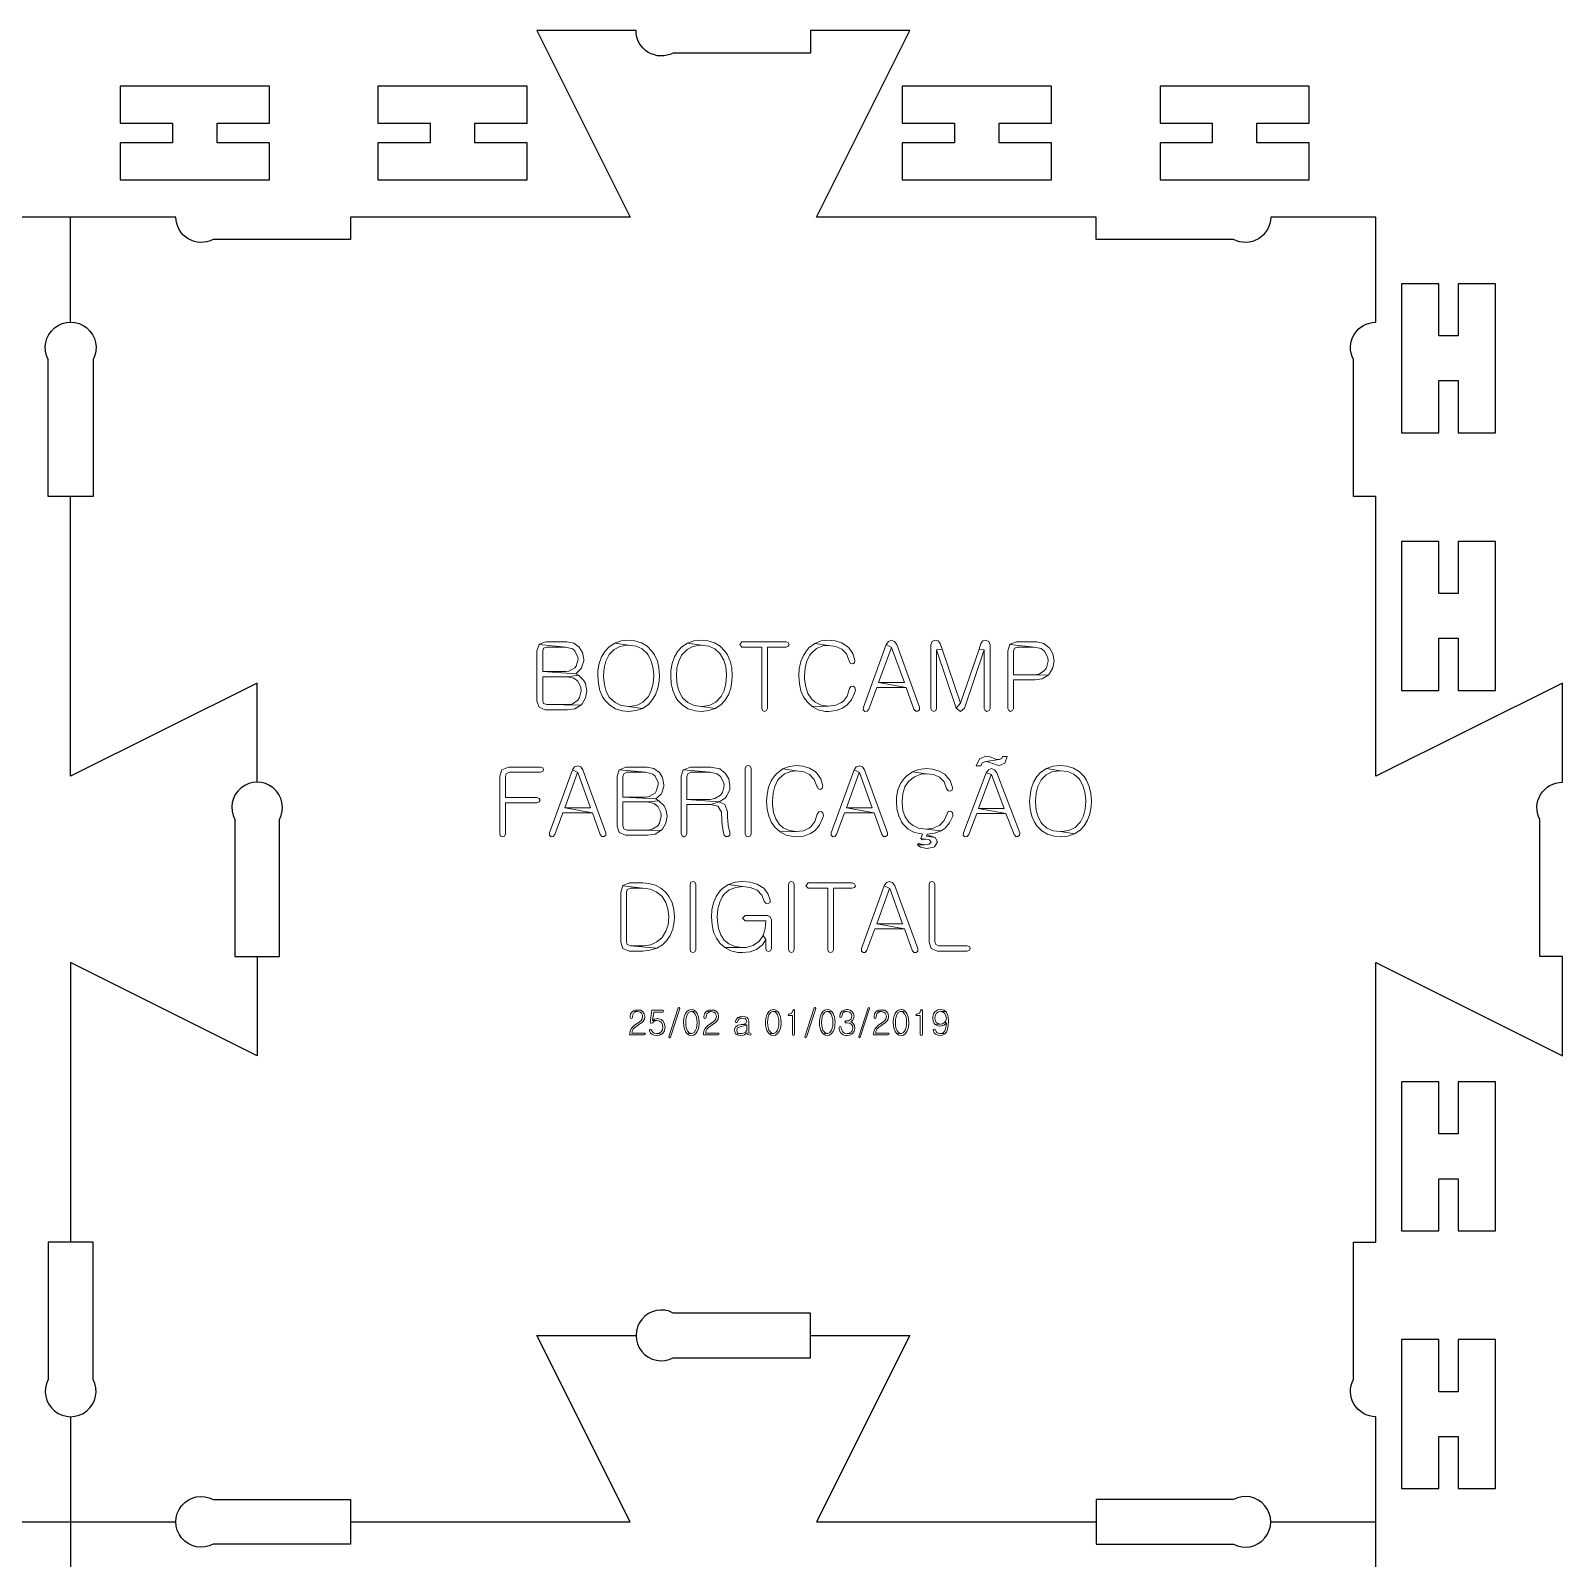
# Model space of a CAD drawing. Header units: inches. Extents: x 1074 to 1471, y 20 to 395.
# Drawn here: x 1265.2 to 1470.6, y 189.7 to 394.6 of the extents above; entities that cross this region are included whole.
import ezdxf

# ---------------------------------------------------------------- set-up
doc = ezdxf.new("R2010")
doc.units = ezdxf.units.IN
doc.header["$MEASUREMENT"] = 0
doc.layers.add('Texto', color=50, linetype='Continuous')

msp = doc.modelspace()

# ---------------------------------------------------------------- linework, layer by layer
msp.add_line((1270.56, 208.66), (1270.56, 180.46))
for points in [[(1445.56, 180.46), (1445.56, 208.66, -0.56619), (1442.56, 213.66), (1442.56, 232.06), (1445.56, 232.06), (1445.56, 269.56), (1470.56, 257.06), (1470.56, 270.36), (1467.56, 270.36), (1467.56, 288.76, -0.56619), (1470.56, 293.76), (1470.56, 307.06), (1445.56, 294.56), (1445.56, 332.06), (1442.56, 332.06), (1442.56, 350.46, -0.56619), (1445.56, 355.46), (1445.56, 369.56), (1431.46, 369.56, -0.56619), (1426.46, 366.56), (1408.06, 366.56), (1408.06, 369.56), (1370.56, 369.56), (1383.06, 394.56), (1369.76, 394.56), (1369.76, 391.56), (1351.36, 391.56, -0.56619), (1346.36, 394.56), (1333.06, 394.56), (1345.56, 369.56), (1308.06, 369.56), (1308.06, 366.56), (1289.66, 366.56, -0.56619), (1284.66, 369.56), (1256.46, 369.56, -0.56619)], [(1267.56, 350.46, -1.666666), (1273.56, 350.46), (1273.56, 332.06), (1267.56, 332.06), (1267.56, 350.46)], [(1292.56, 288.76), (1292.56, 270.36), (1298.56, 270.36), (1298.56, 288.76, 1.666666), (1292.56, 288.76)], [(1273.56, 213.66), (1273.56, 232.06), (1267.56, 232.06), (1267.56, 213.66, 1.666667), (1273.56, 213.66)], [(1351.36, 216.56), (1369.76, 216.56), (1369.76, 222.56), (1351.36, 222.56, 1.666666), (1351.36, 216.56)], [(1426.46, 197.56), (1408.06, 197.56), (1408.06, 191.56), (1426.46, 191.56, 1.666667), (1426.46, 197.56)]]:
    msp.add_lwpolyline(points, format="xyb")
for points in [[(1277.2, 374.53), (1297.2, 374.53), (1297.2, 379.53), (1290.2, 379.53), (1290.2, 382.13), (1297.2, 382.13), (1297.2, 387.13), (1277.2, 387.13), (1277.2, 382.13), (1284.2, 382.13), (1284.2, 379.53), (1277.2, 379.53), (1277.2, 374.53)], [(1311.76, 374.53), (1331.76, 374.53), (1331.76, 379.53), (1324.76, 379.53), (1324.76, 382.13), (1331.76, 382.13), (1331.76, 387.13), (1311.76, 387.13), (1311.76, 382.13), (1318.76, 382.13), (1318.76, 379.53), (1311.76, 379.53), (1311.76, 374.53)], [(1382.06, 374.53), (1402.06, 374.53), (1402.06, 379.53), (1395.06, 379.53), (1395.06, 382.13), (1402.06, 382.13), (1402.06, 387.13), (1382.06, 387.13), (1382.06, 382.13), (1389.06, 382.13), (1389.06, 379.53), (1382.06, 379.53), (1382.06, 374.53)], [(1416.62, 374.53), (1436.62, 374.53), (1436.62, 379.53), (1429.62, 379.53), (1429.62, 382.13), (1436.62, 382.13), (1436.62, 387.13), (1416.62, 387.13), (1416.62, 382.13), (1423.62, 382.13), (1423.62, 379.53), (1416.62, 379.53), (1416.62, 374.53)], [(1270.56, 355.46), (1270.56, 369.56)], [(1461.58, 340.62), (1461.58, 360.62), (1456.58, 360.62), (1456.58, 353.62), (1453.98, 353.62), (1453.98, 360.62), (1448.98, 360.62), (1448.98, 340.62), (1453.98, 340.62), (1453.98, 347.62), (1456.58, 347.62), (1456.58, 340.62), (1461.58, 340.62)], [(1295.56, 293.76), (1295.56, 307.06), (1270.56, 294.56), (1270.56, 332.06)], [(1461.58, 306.06), (1461.58, 326.06), (1456.58, 326.06), (1456.58, 319.06), (1453.98, 319.06), (1453.98, 326.06), (1448.98, 326.06), (1448.98, 306.06), (1453.98, 306.06), (1453.98, 313.06), (1456.58, 313.06), (1456.58, 306.06), (1461.58, 306.06)], [(1295.56, 270.36), (1295.56, 257.06), (1270.56, 269.56), (1270.56, 232.06)], [(1461.58, 233.58), (1461.58, 253.58), (1456.58, 253.58), (1456.58, 246.58), (1453.98, 246.58), (1453.98, 253.58), (1448.98, 253.58), (1448.98, 233.58), (1453.98, 233.58), (1453.98, 240.58), (1456.58, 240.58), (1456.58, 233.58), (1461.58, 233.58)], [(1308.06, 194.56), (1345.56, 194.56), (1333.06, 219.56), (1346.36, 219.56)], [(1369.76, 219.56), (1383.06, 219.56), (1370.56, 194.56), (1408.06, 194.56)], [(1461.58, 199.01), (1461.58, 219.01), (1456.58, 219.01), (1456.58, 212.01), (1453.98, 212.01), (1453.98, 219.01), (1448.98, 219.01), (1448.98, 199.01), (1453.98, 199.01), (1453.98, 206.01), (1456.58, 206.01), (1456.58, 199.01), (1461.58, 199.01)], [(1256.46, 194.56), (1284.66, 194.56)], [(1431.46, 194.56), (1445.56, 194.56)]]:
    msp.add_lwpolyline(points)
msp.add_lwpolyline([(1289.66, 191.56, -1.666666), (1289.66, 197.56), (1308.06, 197.56), (1308.06, 191.56)], format="xyb", close=True)
at = {"layer": 'Texto', "lineweight": 0}
for points in [[(1333.37, 312.22), (1333.08, 311.39), (1333.08, 304.64), (1333.37, 303.83), (1334.2, 303.45), (1337.18, 303.45), (1338.16, 303.62), (1338.95, 304.07)], [(1337.09, 312.58), (1334.25, 312.58), (1333.39, 312.27), (1333.37, 312.22), (1336.95, 311.89), (1337.85, 311.65), (1338.16, 311.39), (1338.57, 310.55), (1338.59, 310.24), (1338.33, 309.34), (1338.16, 309.12), (1337.37, 308.65), (1336.95, 308.6), (1333.85, 308.6), (1338.28, 308.31), (1338.97, 308.98), (1339.07, 309.12), (1339.35, 310.03), (1339.35, 310.24), (1339.19, 311.17), (1338.76, 311.86), (1338.02, 312.39), (1337.09, 312.58)], [(1343.5, 312.41), (1342.74, 311.91), (1342.21, 311.34), (1341.74, 310.58), (1341.43, 309.69), (1341.26, 308.74), (1341.23, 308.03), (1341.31, 306.98), (1341.52, 306.05), (1341.88, 305.21), (1342.21, 304.71), (1342.83, 304.07), (1343.62, 303.59), (1344.5, 303.33), (1345.36, 303.26), (1346.36, 303.36), (1347.22, 303.64), (1345.36, 303.93), (1344.38, 304.05), (1343.55, 304.43), (1342.88, 305.02), (1342.78, 305.17), (1342.38, 305.93), (1342.12, 306.81), (1342, 307.86), (1342, 308.03), (1342.09, 309.1), (1342.31, 310), (1342.71, 310.79), (1342.78, 310.89), (1343.43, 311.55), (1344.21, 311.96), (1345.19, 312.13), (1345.36, 312.13)], [(1347.22, 303.64), (1347.98, 304.14), (1348.5, 304.71), (1348.98, 305.48), (1349.29, 306.36), (1349.48, 307.31), (1349.5, 308.03), (1349.43, 309.08), (1349.22, 310), (1348.84, 310.84), (1348.5, 311.34), (1347.86, 312.01), (1347.1, 312.46), (1346.22, 312.72), (1345.36, 312.79), (1344.36, 312.7), (1343.5, 312.41), (1345.36, 312.13), (1346.36, 312.01), (1347.17, 311.63), (1347.84, 311.03), (1347.93, 310.89), (1348.36, 310.12), (1348.62, 309.24), (1348.74, 308.19), (1348.74, 308.03), (1348.65, 306.98), (1348.41, 306.05), (1348.03, 305.26), (1347.93, 305.17), (1347.29, 304.5), (1346.5, 304.09), (1345.55, 303.93), (1345.36, 303.93)], [(1353.27, 312.41), (1352.51, 311.91), (1351.96, 311.34), (1351.51, 310.58), (1351.2, 309.69), (1351.03, 308.74), (1351.01, 308.03), (1351.08, 306.98), (1351.29, 306.05), (1351.65, 305.21), (1351.96, 304.71), (1352.6, 304.07), (1353.36, 303.59), (1354.27, 303.33), (1355.13, 303.26), (1356.13, 303.36), (1356.99, 303.64), (1355.13, 303.93), (1354.15, 304.05), (1353.32, 304.43), (1352.65, 305.02), (1352.55, 305.17), (1352.13, 305.93), (1351.89, 306.81), (1351.77, 307.86), (1351.77, 308.03), (1351.84, 309.1), (1352.08, 310), (1352.48, 310.79), (1352.55, 310.89), (1353.2, 311.55), (1353.98, 311.96), (1354.94, 312.13), (1355.13, 312.13)], [(1356.99, 303.64), (1357.75, 304.14), (1358.27, 304.71), (1358.75, 305.48), (1359.06, 306.36), (1359.23, 307.31), (1359.27, 308.03), (1359.2, 309.08), (1358.99, 310), (1358.61, 310.84), (1358.27, 311.34), (1357.63, 312.01), (1356.87, 312.46), (1355.99, 312.72), (1355.13, 312.79), (1354.13, 312.7), (1353.27, 312.41), (1355.13, 312.13), (1356.11, 312.01), (1356.94, 311.63), (1357.61, 311.03), (1357.7, 310.89), (1358.13, 310.12), (1358.39, 309.24), (1358.51, 308.19), (1358.51, 308.03), (1358.42, 306.98), (1358.18, 306.05), (1357.77, 305.26), (1357.7, 305.17), (1357.06, 304.5), (1356.27, 304.09), (1355.32, 303.93), (1355.13, 303.93)], [(1370.33, 312.36), (1369.59, 311.82), (1369.31, 311.51), (1368.81, 310.77), (1368.45, 309.93), (1368.24, 308.98), (1368.19, 308.03), (1368.26, 306.95), (1368.47, 306.02), (1368.83, 305.19), (1369.31, 304.52), (1369.97, 303.9), (1372.17, 303.95), (1371.19, 304.07), (1370.38, 304.48), (1369.88, 304.95), (1369.4, 305.64), (1369.12, 306.53), (1368.97, 307.53), (1368.95, 308.03), (1369.02, 309.1), (1369.26, 310.03), (1369.66, 310.79), (1369.88, 311.08), (1370.57, 311.7), (1371.43, 312.03), (1372.17, 312.1)], [(1379.89, 312.22), (1376.84, 303.81), (1376.81, 303.45), (1377.05, 303.26), (1377.34, 303.28), (1377.58, 303.57), (1378.63, 306.45), (1382.6, 306.45)], [(1387.42, 311.58), (1387.13, 312.36), (1386.87, 312.7), (1386.44, 312.79), (1386.06, 312.63), (1385.89, 312.2), (1385.89, 303.64), (1386.01, 303.36), (1386.27, 303.26), (1386.54, 303.36), (1386.66, 303.64), (1386.66, 311.53)], [(1393.04, 311.53), (1393.04, 303.64), (1393.16, 303.36), (1393.42, 303.26), (1393.71, 303.36), (1393.83, 303.64), (1393.83, 312.2), (1393.66, 312.63), (1393.28, 312.79), (1392.88, 312.7), (1392.59, 312.34), (1392.35, 311.6)], [(1396.97, 308.15), (1396.97, 311.34), (1397.09, 311.72), (1397.52, 311.89), (1399.76, 311.89), (1396.5, 312.22), (1396.21, 311.39), (1396.21, 303.64), (1396.33, 303.36), (1396.59, 303.26), (1396.86, 303.36), (1396.97, 303.64), (1396.97, 307.48), (1399.86, 307.48), (1400.81, 307.62), (1401.6, 308.1)], [(1400.12, 312.58), (1397.38, 312.58), (1396.52, 312.27), (1396.5, 312.22)], [(1399.76, 311.89), (1400.69, 311.67), (1401.15, 311.32), (1401.57, 310.48), (1401.62, 310), (1401.41, 309.1), (1401.15, 308.74), (1400.41, 308.24), (1399.76, 308.15), (1396.97, 308.15), (1401.6, 308.1), (1401.76, 308.27), (1402.24, 309.08), (1402.41, 310.03), (1402.24, 310.98), (1401.79, 311.77), (1401.76, 311.79), (1401.05, 312.34), (1400.12, 312.58)], [(1333.85, 308.6), (1333.85, 311.34), (1333.97, 311.72), (1334.4, 311.89), (1336.95, 311.89)], [(1378.86, 307.12), (1380.6, 311.84), (1380.63, 311.84)], [(1389.3, 303.71), (1389.85, 303.26), (1390.42, 303.71), (1393.04, 311.53), (1392.35, 311.6), (1389.87, 304.38)], [(1334.4, 304.17), (1333.97, 304.33), (1333.85, 304.69), (1333.85, 307.91), (1337.11, 307.91), (1338.66, 308.1), (1338.28, 308.31)], [(1337.11, 307.91), (1338.04, 307.69), (1338.52, 307.34), (1338.95, 306.5), (1338.99, 306.02), (1338.78, 305.1), (1338.54, 304.74), (1337.78, 304.24), (1337.18, 304.17), (1334.4, 304.17), (1338.95, 304.07), (1339.14, 304.26), (1339.61, 305.07), (1339.78, 306), (1339.78, 306.02), (1339.59, 306.98), (1339.33, 307.43), (1338.66, 308.1)], [(1369.97, 303.9), (1370.78, 303.48), (1371.71, 303.26), (1372.17, 303.26), (1373.19, 303.36), (1374.05, 303.67), (1374.67, 304.12), (1375.27, 304.81), (1375.67, 305.69), (1375.77, 306.07), (1375.72, 306.45), (1375.46, 306.62), (1375.17, 306.6), (1374.98, 306.31), (1374.65, 305.31), (1374.12, 304.6), (1373.93, 304.45), (1373.14, 304.07), (1372.17, 303.95)], [(1347.84, 295.78), (1345, 295.78), (1344.14, 295.44), (1344.12, 295.4), (1347.67, 295.09), (1348.6, 294.85), (1348.91, 294.56), (1349.31, 293.73), (1349.34, 293.42), (1349.08, 292.54), (1348.91, 292.3), (1348.12, 291.82), (1347.67, 291.77), (1344.6, 291.77), (1349.03, 291.51), (1349.72, 292.16), (1349.81, 292.32), (1350.1, 293.2), (1350.1, 293.42), (1349.93, 294.37), (1349.5, 295.04), (1348.77, 295.59), (1347.84, 295.78)], [(1356.32, 295.09), (1357.25, 294.87), (1357.7, 294.51), (1358.13, 293.68), (1358.18, 293.28), (1357.94, 292.37), (1357.7, 292.04), (1356.94, 291.56), (1356.32, 291.46), (1353.17, 291.46), (1357.49, 291.13), (1358.3, 291.63), (1358.56, 291.94), (1358.92, 292.8), (1358.96, 293.28), (1358.8, 294.2), (1358.32, 294.99), (1357.58, 295.54), (1356.68, 295.75), (1356.39, 295.78), (1353.6, 295.78), (1352.75, 295.44), (1352.7, 295.4)], [(1361.01, 295.59), (1361.01, 286.84), (1361.13, 286.53), (1361.4, 286.44), (1361.66, 286.53), (1361.78, 286.84), (1361.78, 295.59), (1361.66, 295.9), (1361.4, 295.99), (1361.13, 295.9), (1361.01, 295.59)], [(1393.26, 296.52), (1393.69, 296.45), (1394.14, 296.28), (1394.19, 296.28), (1394.64, 296.09), (1395.09, 295.99), (1395.83, 296.33), (1396.12, 297.21), (1395.52, 297.21), (1395.43, 296.92), (1395.04, 296.8)], [(1405.15, 286.84), (1405.89, 287.34), (1406.44, 287.91), (1406.89, 288.68), (1407.22, 289.53), (1407.39, 290.51), (1407.41, 291.2), (1407.34, 292.25), (1407.13, 293.18), (1406.75, 294.01), (1406.44, 294.51), (1405.79, 295.18), (1405.01, 295.66), (1404.12, 295.92), (1403.27, 295.99), (1402.29, 295.9), (1401.41, 295.59), (1403.27, 295.3), (1404.27, 295.18), (1405.08, 294.82), (1405.77, 294.2), (1405.86, 294.09), (1406.27, 293.32), (1406.53, 292.42), (1406.65, 291.39), (1406.65, 291.2), (1406.58, 290.15), (1406.34, 289.25), (1405.94, 288.46), (1405.86, 288.34), (1405.22, 287.7), (1404.41, 287.29), (1403.46, 287.13), (1403.27, 287.13)], [(1337.83, 295.4), (1334.75, 286.98), (1334.75, 286.65), (1334.97, 286.44), (1335.25, 286.46), (1335.49, 286.75), (1336.54, 289.63), (1340.52, 289.63)], [(1336.8, 290.32), (1338.52, 295.04), (1338.57, 295.04)], [(1344.12, 295.4), (1343.83, 294.56), (1343.83, 287.84), (1344.12, 287.01), (1344.95, 286.65), (1347.93, 286.65), (1348.91, 286.79), (1349.69, 287.27)], [(1344.6, 291.77), (1344.6, 294.51), (1344.71, 294.9), (1345.14, 295.09), (1347.67, 295.09)], [(1353.17, 291.46), (1353.17, 294.51), (1353.32, 294.9), (1353.72, 295.09), (1356.32, 295.09), (1352.7, 295.4), (1352.41, 294.56), (1352.41, 286.87), (1352.53, 286.56), (1352.79, 286.44), (1353.05, 286.56), (1353.17, 286.87), (1353.17, 290.77), (1356.39, 290.77), (1357.49, 291.13)], [(1366.04, 295.54), (1365.3, 294.99), (1364.99, 294.68), (1364.49, 293.94), (1364.14, 293.11), (1363.95, 292.16), (1363.87, 291.2), (1363.95, 290.15), (1364.16, 289.2), (1364.54, 288.37), (1364.99, 287.72), (1365.69, 287.08), (1367.85, 287.13), (1366.9, 287.27), (1366.07, 287.65), (1365.57, 288.13), (1365.11, 288.84), (1364.8, 289.7), (1364.66, 290.73), (1364.66, 291.2), (1364.73, 292.27), (1364.97, 293.2), (1365.35, 293.99), (1365.57, 294.25), (1366.28, 294.87), (1367.14, 295.21), (1367.85, 295.3)], [(1375.6, 295.4), (1372.52, 286.98), (1372.52, 286.65), (1372.74, 286.44), (1373.02, 286.46), (1373.26, 286.75), (1374.31, 289.63), (1378.29, 289.63)], [(1374.57, 290.32), (1376.29, 295.04), (1376.34, 295.04)], [(1383.42, 295.13), (1382.65, 294.61), (1382.37, 294.32), (1381.84, 293.59), (1381.48, 292.73), (1381.29, 291.77), (1381.27, 291.23), (1381.34, 290.18), (1381.58, 289.25), (1381.96, 288.44), (1382.2, 288.13), (1382.87, 287.48), (1383.68, 287.03), (1384.63, 286.82), (1384.77, 286.79), (1384.56, 286.2)], [(1385.25, 287.46), (1384.25, 287.58), (1383.44, 287.99), (1382.94, 288.39), (1382.46, 289.11), (1382.15, 289.96), (1382.03, 291.01), (1382.03, 291.23), (1382.13, 292.25), (1382.41, 293.13), (1382.91, 293.87), (1382.94, 293.9), (1383.68, 294.49), (1384.54, 294.82), (1385.25, 294.9)], [(1393.3, 295.02), (1390.25, 286.98), (1390.23, 286.65), (1390.47, 286.44), (1390.75, 286.46), (1390.97, 286.75), (1392.07, 289.56), (1395.95, 289.56)], [(1392.3, 290.23), (1394, 294.78), (1394.04, 294.78)], [(1401.41, 295.59), (1400.64, 295.09), (1400.12, 294.51), (1399.67, 293.75), (1399.36, 292.89), (1399.19, 291.92), (1399.14, 291.2), (1399.21, 290.15), (1399.43, 289.22), (1399.81, 288.39), (1400.12, 287.91), (1400.76, 287.25), (1401.53, 286.77), (1402.41, 286.51), (1403.27, 286.44), (1404.27, 286.53), (1405.15, 286.84), (1403.27, 287.13), (1402.29, 287.25), (1401.45, 287.6), (1400.79, 288.22), (1400.69, 288.34), (1400.29, 289.11), (1400.03, 290.01), (1399.93, 291.04), (1399.91, 291.2), (1400, 292.27), (1400.24, 293.2), (1400.62, 293.97), (1400.69, 294.09), (1401.34, 294.73), (1402.12, 295.13), (1403.1, 295.3), (1403.27, 295.3)], [(1345.14, 287.34), (1344.71, 287.51), (1344.6, 287.89), (1344.6, 291.11), (1347.86, 291.11), (1349.41, 291.27), (1349.03, 291.51)], [(1347.86, 291.11), (1348.79, 290.89), (1349.27, 290.51), (1349.69, 289.7), (1349.74, 289.22), (1349.53, 288.27), (1349.29, 287.91), (1348.53, 287.44), (1347.93, 287.34), (1345.14, 287.34), (1349.69, 287.27), (1349.89, 287.46), (1350.36, 288.25), (1350.53, 289.2), (1350.53, 289.22), (1350.34, 290.15), (1350.08, 290.63), (1349.41, 291.27)], [(1356.39, 290.77), (1357.32, 290.54), (1357.39, 290.49), (1357.84, 289.72), (1357.84, 289.68), (1357.87, 288.65), (1357.92, 288.01), (1358.11, 286.98), (1358.2, 286.67), (1358.42, 286.46), (1358.73, 286.46), (1358.96, 286.65), (1358.96, 287.01), (1358.73, 287.94), (1358.7, 288.1), (1358.63, 289.01), (1358.63, 289.77), (1358.32, 290.68), (1358.25, 290.77), (1357.49, 291.13)], [(1365.69, 287.08), (1366.5, 286.65), (1367.42, 286.46), (1367.85, 286.44), (1368.88, 286.53), (1369.76, 286.87), (1370.38, 287.29), (1370.95, 288.01), (1371.36, 288.89), (1371.48, 289.27), (1371.43, 289.63), (1371.17, 289.82), (1370.86, 289.77), (1370.67, 289.49), (1370.33, 288.51), (1369.81, 287.79), (1369.64, 287.63), (1368.83, 287.25), (1367.85, 287.13)], [(1384.08, 285.34), (1384.51, 285.03), (1385.35, 284.86), (1386.3, 285.05), (1386.37, 285.1), (1386.78, 285.77), (1386.49, 286.36)], [(1385.2, 286.13), (1385.7, 286.05), (1385.92, 285.72), (1385.66, 285.46), (1385.06, 285.36)], [(1385.3, 286.53), (1385.39, 286.79), (1386.39, 286.91), (1387.28, 287.25)], [(1349.15, 271.49), (1349.91, 271.95), (1350.43, 272.47), (1350.96, 273.21), (1351.29, 274.07), (1351.48, 275.02), (1351.51, 275.66), (1351.43, 276.69), (1351.2, 277.62), (1350.77, 278.43), (1350.43, 278.88), (1349.77, 279.5), (1348.98, 279.93), (1348.07, 280.17), (1347.26, 280.24), (1345.48, 280.24), (1344.62, 279.91), (1344.6, 279.86)], [(1347.26, 279.55), (1348.24, 279.43), (1349.08, 279.07), (1349.79, 278.5), (1349.86, 278.41), (1350.34, 277.64), (1350.62, 276.76), (1350.74, 275.74), (1350.74, 275.66), (1350.65, 274.64), (1350.36, 273.76), (1349.89, 273), (1349.86, 272.95), (1349.17, 272.33), (1348.36, 271.95), (1347.38, 271.8), (1345.62, 271.8)], [(1353.6, 280.05), (1353.6, 271.3), (1353.72, 270.99), (1354.01, 270.9), (1354.25, 270.99), (1354.39, 271.3), (1354.39, 280.05), (1354.25, 280.36), (1354.01, 280.45), (1353.72, 280.36), (1353.6, 280.05)], [(1358.77, 280.05), (1358.01, 279.55), (1357.61, 279.14), (1357.11, 278.43), (1356.75, 277.6), (1356.53, 276.64), (1356.49, 275.66), (1356.56, 274.62), (1356.77, 273.66), (1357.13, 272.83), (1357.61, 272.19), (1358.27, 271.57), (1360.63, 271.59), (1359.63, 271.71), (1358.8, 272.07), (1358.18, 272.59), (1357.73, 273.28), (1357.42, 274.14), (1357.27, 275.16), (1357.25, 275.66), (1357.34, 276.76), (1357.58, 277.67), (1357.96, 278.45), (1358.18, 278.72), (1358.87, 279.31), (1359.73, 279.64), (1360.63, 279.76)], [(1366.81, 280.05), (1366.81, 271.3), (1366.92, 270.99), (1367.19, 270.9), (1367.45, 270.99), (1367.57, 271.3), (1367.57, 280.05), (1367.45, 280.36), (1367.19, 280.45), (1366.92, 280.36), (1366.81, 280.05)], [(1379.65, 279.86), (1376.6, 271.45), (1376.58, 271.11), (1376.81, 270.9), (1377.1, 270.92), (1377.31, 271.21), (1378.39, 274.09), (1382.37, 274.09)], [(1378.63, 274.78), (1380.34, 279.5), (1380.39, 279.5)], [(1363.4, 273.19), (1362.92, 272.5), (1362.8, 272.35), (1362.04, 271.85), (1361.13, 271.61), (1360.63, 271.59)], [(1358.27, 271.57), (1359.08, 271.16), (1360.01, 270.92), (1360.63, 270.9), (1361.66, 270.99), (1362.52, 271.33), (1362.56, 271.35), (1363.3, 271.95), (1363.75, 272.64)], [(1346.56, 263), (1346.91, 262.92), (1347.08, 262.8), (1347.23, 262.5), (1347.24, 262.35), (1347.17, 262), (1347.05, 261.79), (1346.83, 261.6), (1346.47, 261.37), (1346.43, 261.34), (1346.1, 261.11), (1345.86, 260.87), (1345.74, 260.72), (1345.59, 260.41), (1345.51, 260.06), (1345.5, 259.86), (1347.47, 259.86), (1347.57, 259.9), (1347.6, 259.99), (1347.57, 260.08), (1347.47, 260.11), (1345.8, 260.11), (1345.89, 260.47), (1345.99, 260.64), (1346.19, 260.86), (1346.5, 261.1), (1346.64, 261.19), (1346.73, 261.25), (1347.1, 261.49), (1347.31, 261.69), (1347.48, 261.98), (1347.53, 262.35), (1347.46, 262.7), (1347.28, 262.97), (1347.01, 263.17)], [(1346.66, 263.25), (1347.01, 263.17), (1346.19, 263.2), (1345.9, 263.04)], [(1352.02, 263.48), (1350.76, 259.62), (1350.83, 259.49), (1350.98, 259.57), (1352.22, 263.42), (1352.15, 263.55), (1352.02, 263.48)], [(1353.78, 260.04), (1353.49, 260.13), (1353.26, 260.39), (1353.21, 260.49), (1353.1, 260.81), (1353.05, 261.17), (1353.03, 261.51), (1353.05, 261.91), (1353.11, 262.27), (1353.21, 262.55), (1353.42, 262.86), (1353.7, 263), (1353.78, 263), (1354.33, 263.03), (1354.07, 263.21), (1353.78, 263.26), (1353.46, 263.19), (1353.19, 263), (1353, 262.72), (1352.87, 262.42), (1352.79, 262.07), (1352.75, 261.69), (1352.74, 261.52), (1352.76, 261.13), (1352.83, 260.76), (1352.94, 260.44), (1353, 260.32), (1353.22, 260.02)], [(1353.78, 263), (1354.08, 262.91), (1354.3, 262.63), (1354.35, 262.55), (1354.46, 262.24), (1354.52, 261.88), (1354.54, 261.51), (1354.51, 261.12), (1354.45, 260.77), (1354.35, 260.49), (1354.14, 260.18), (1353.86, 260.04), (1353.78, 260.04), (1353.22, 260.02), (1353.49, 259.83), (1353.78, 259.78), (1354.1, 259.85), (1354.36, 260.04), (1354.56, 260.32), (1354.69, 260.63), (1354.78, 260.97), (1354.82, 261.35), (1354.82, 261.52), (1354.8, 261.92), (1354.73, 262.28), (1354.62, 262.59), (1354.56, 262.72), (1354.33, 263.03)], [(1356.45, 263), (1356.79, 262.92), (1356.96, 262.8), (1357.12, 262.5), (1357.13, 262.35), (1357.06, 262), (1356.93, 261.79), (1356.71, 261.6), (1356.36, 261.37), (1356.33, 261.34), (1355.99, 261.11), (1355.74, 260.87), (1355.62, 260.72), (1355.47, 260.41), (1355.4, 260.06), (1355.39, 259.86), (1357.36, 259.86), (1357.46, 259.9), (1357.49, 259.99), (1357.46, 260.08), (1357.36, 260.11), (1355.68, 260.11), (1355.77, 260.47), (1355.87, 260.64), (1356.08, 260.86), (1356.39, 261.1), (1356.53, 261.19), (1356.62, 261.25), (1356.98, 261.49), (1357.2, 261.69), (1357.37, 261.98), (1357.42, 262.35), (1357.36, 262.7), (1357.18, 262.97), (1356.9, 263.17)], [(1356.55, 263.25), (1356.9, 263.17), (1356.08, 263.2), (1355.78, 263.04)], [(1364.77, 260.04), (1364.48, 260.13), (1364.24, 260.39), (1364.19, 260.49), (1364.09, 260.81), (1364.02, 261.17), (1364.01, 261.51), (1364.03, 261.91), (1364.09, 262.27), (1364.19, 262.55), (1364.41, 262.86), (1364.69, 263), (1364.77, 263), (1365.32, 263.03), (1365.04, 263.21), (1364.77, 263.26), (1364.45, 263.19), (1364.18, 263), (1363.98, 262.72), (1363.85, 262.42), (1363.76, 262.07), (1363.72, 261.69), (1363.72, 261.52), (1363.74, 261.13), (1363.81, 260.76), (1363.92, 260.44), (1363.98, 260.32), (1364.2, 260.02)], [(1364.77, 263), (1365.05, 262.91), (1365.29, 262.63), (1365.33, 262.55), (1365.44, 262.24), (1365.51, 261.88), (1365.53, 261.51), (1365.5, 261.12), (1365.43, 260.77), (1365.33, 260.49), (1365.11, 260.18), (1364.85, 260.04), (1364.77, 260.04), (1364.2, 260.02), (1364.48, 259.83), (1364.77, 259.78), (1365.08, 259.85), (1365.35, 260.04), (1365.55, 260.32), (1365.68, 260.63), (1365.77, 260.97), (1365.81, 261.35), (1365.81, 261.52), (1365.79, 261.92), (1365.72, 262.28), (1365.61, 262.59), (1365.55, 262.72), (1365.32, 263.03)], [(1370.25, 263.48), (1368.98, 259.62), (1369.05, 259.49), (1369.2, 259.57), (1370.45, 263.42), (1370.37, 263.55), (1370.25, 263.48)], [(1372, 260.04), (1371.71, 260.13), (1371.48, 260.39), (1371.43, 260.49), (1371.32, 260.81), (1371.26, 261.17), (1371.24, 261.51), (1371.26, 261.91), (1371.33, 262.27), (1371.43, 262.55), (1371.64, 262.86), (1371.92, 263), (1372, 263), (1372.56, 263.03), (1372.28, 263.21), (1372, 263.26), (1371.68, 263.19), (1371.41, 263), (1371.21, 262.72), (1371.08, 262.42), (1371, 262.07), (1370.96, 261.69), (1370.95, 261.52), (1370.98, 261.13), (1371.04, 260.76), (1371.15, 260.44), (1371.21, 260.32), (1371.44, 260.02)], [(1372, 263), (1372.29, 262.91), (1372.52, 262.63), (1372.57, 262.55), (1372.68, 262.24), (1372.74, 261.88), (1372.76, 261.51), (1372.74, 261.12), (1372.67, 260.77), (1372.57, 260.49), (1372.35, 260.18), (1372.07, 260.04), (1372, 260.04), (1371.44, 260.02), (1371.72, 259.83), (1372, 259.78), (1372.32, 259.85), (1372.59, 260.04), (1372.78, 260.32), (1372.91, 260.63), (1373, 260.97), (1373.04, 261.35), (1373.05, 261.52), (1373.02, 261.92), (1372.96, 262.28), (1372.85, 262.59), (1372.78, 262.72), (1372.56, 263.03)], [(1375.33, 259.99), (1375.44, 260.1), (1375.63, 260.38), (1375.7, 260.73), (1375.7, 260.77), (1375.64, 261.13), (1375.52, 261.37), (1375.24, 261.6), (1375.17, 261.63), (1375.43, 261.86), (1375.57, 262.18), (1375.59, 262.37), (1375.53, 262.71), (1375.36, 262.98), (1375.08, 263.17), (1374.72, 263.26), (1374.62, 263.26), (1374.26, 263.2), (1373.96, 263.04)], [(1374.62, 263), (1374.98, 262.92), (1375.13, 262.81), (1375.3, 262.51), (1375.31, 262.37), (1375.21, 262.03), (1375.13, 261.94), (1374.84, 261.77), (1374.62, 261.75), (1374.49, 261.75), (1374.37, 261.62), (1374.49, 261.5), (1374.65, 261.5), (1375.02, 261.43), (1375.24, 261.28), (1375.41, 260.98), (1375.43, 260.77), (1375.35, 260.42), (1375.24, 260.26), (1374.95, 260.09), (1374.65, 260.04)], [(1377.48, 263.48), (1376.22, 259.62), (1376.29, 259.49), (1376.43, 259.57), (1377.68, 263.42), (1377.61, 263.55), (1377.48, 263.48)], [(1379.24, 263), (1379.6, 262.92), (1379.76, 262.8), (1379.92, 262.5), (1379.94, 262.35), (1379.87, 262), (1379.73, 261.79), (1379.51, 261.6), (1379.15, 261.37), (1379.12, 261.34), (1378.8, 261.11), (1378.54, 260.87), (1378.43, 260.72), (1378.27, 260.41), (1378.19, 260.06), (1378.19, 259.86), (1380.16, 259.86), (1380.26, 259.9), (1380.29, 259.99), (1380.26, 260.08), (1380.16, 260.11), (1378.49, 260.11), (1378.57, 260.47), (1378.67, 260.64), (1378.88, 260.86), (1379.18, 261.1), (1379.32, 261.19), (1379.41, 261.25), (1379.78, 261.49), (1380, 261.69), (1380.17, 261.98), (1380.22, 262.35), (1380.16, 262.7), (1379.98, 262.97), (1379.7, 263.17)], [(1379.35, 263.25), (1379.7, 263.17), (1378.88, 263.2), (1378.58, 263.04)], [(1381.89, 260.04), (1381.59, 260.13), (1381.37, 260.39), (1381.32, 260.49), (1381.21, 260.81), (1381.15, 261.17), (1381.13, 261.51), (1381.15, 261.91), (1381.22, 262.27), (1381.32, 262.55), (1381.53, 262.86), (1381.8, 263), (1381.89, 263), (1382.45, 263.03), (1382.17, 263.21), (1381.89, 263.26), (1381.57, 263.19), (1381.3, 263), (1381.11, 262.72), (1380.98, 262.42), (1380.89, 262.07), (1380.85, 261.69), (1380.85, 261.52), (1380.87, 261.13), (1380.93, 260.76), (1381.05, 260.44), (1381.11, 260.32), (1381.33, 260.02)], [(1381.89, 263), (1382.18, 262.91), (1382.41, 262.63), (1382.46, 262.55), (1382.57, 262.24), (1382.63, 261.88), (1382.64, 261.51), (1382.63, 261.12), (1382.56, 260.77), (1382.46, 260.49), (1382.24, 260.18), (1381.96, 260.04), (1381.89, 260.04), (1381.33, 260.02), (1381.6, 259.83), (1381.89, 259.78), (1382.21, 259.85), (1382.48, 260.04), (1382.66, 260.32), (1382.8, 260.63), (1382.88, 260.97), (1382.92, 261.35), (1382.93, 261.52), (1382.91, 261.92), (1382.84, 262.28), (1382.73, 262.59), (1382.66, 262.72), (1382.45, 263.03)], [(1387.19, 263), (1387.54, 262.93), (1387.77, 262.73), (1387.92, 262.44), (1387.97, 262.11), (1387.89, 261.76), (1387.74, 261.53)], [(1387.75, 259.99), (1387.97, 260.23), (1387.99, 260.25), (1388.09, 260.5), (1388.17, 260.81), (1388.22, 261.19), (1388.25, 261.62), (1388.25, 261.83), (1388.22, 262.26), (1388.14, 262.61), (1388, 262.89), (1387.9, 263)], [(1349.18, 261.8), (1349.53, 261.72), (1349.76, 261.52), (1349.92, 261.23), (1349.96, 260.92), (1349.9, 260.56), (1349.75, 260.3), (1349.48, 260.1), (1349.15, 260.04), (1349.82, 259.97), (1350, 260.14), (1350.17, 260.42), (1350.24, 260.78), (1350.25, 260.92), (1350.2, 261.29), (1350.06, 261.6), (1349.99, 261.7), (1349.73, 261.93), (1349.41, 262.04), (1349.23, 262.05), (1348.87, 261.99), (1348.85, 261.99), (1348.57, 261.81)], [(1360.46, 261.25), (1360.06, 261.16), (1359.78, 261), (1359.71, 260.94), (1359.58, 260.63), (1359.57, 260.48), (1359.65, 260.13), (1359.78, 259.97)], [(1360.6, 262.11), (1360.98, 262.05), (1361.08, 261.99), (1361.23, 261.68), (1361.23, 261.65), (1361.09, 261.39), (1360.82, 261.31), (1360.46, 261.25), (1361.23, 261.21), (1361.23, 260.44), (1360.98, 260.19), (1360.92, 260.16), (1360.59, 260.05), (1360.39, 260.04), (1359.78, 259.97), (1360.06, 259.82), (1360.39, 259.78), (1360.76, 259.83), (1360.92, 259.89), (1361.23, 260.09), (1361.23, 260.1)], [(1360.39, 260.04), (1360.04, 260.12), (1359.99, 260.16), (1359.86, 260.47), (1359.86, 260.48), (1359.97, 260.81), (1360, 260.83), (1360.28, 260.97), (1360.47, 261), (1360.86, 261.07), (1361, 261.11), (1361.23, 261.21)], [(1361.54, 260.13), (1361.5, 260.24), (1361.5, 261.67), (1361.41, 262.02), (1361.25, 262.21), (1360.94, 262.33), (1360.6, 262.36), (1360.22, 262.3), (1360, 262.19)], [(1386.48, 261.27), (1386.78, 261.1), (1387.11, 261.06), (1387.47, 261.11), (1387.66, 261.19), (1387.94, 261.42), (1387.97, 261.47), (1387.74, 261.53), (1387.45, 261.35), (1387.18, 261.31)], [(1387.97, 261.47), (1387.93, 261.03), (1387.86, 260.68), (1387.76, 260.41), (1387.53, 260.16), (1387.22, 260.04), (1387.1, 260.04)], [(1349.15, 260.04), (1348.78, 260.1), (1348.65, 260.17), (1348.44, 260.44), (1348.43, 260.5), (1348.35, 260.6), (1348.26, 260.61), (1348.17, 260.55), (1348.15, 260.43), (1348.31, 260.12), (1348.48, 259.96), (1348.8, 259.82), (1349.13, 259.78), (1349.52, 259.83), (1349.82, 259.97)]]:
    msp.add_lwpolyline(points, dxfattribs=at)
for points in [[(1366.5, 312.58), (1360.56, 312.58), (1360.28, 312.24), (1360.56, 311.89), (1363.21, 311.89), (1363.21, 303.64), (1363.3, 303.36), (1363.59, 303.26), (1363.85, 303.36), (1363.97, 303.64), (1363.97, 311.89), (1366.5, 311.89), (1366.78, 312.01), (1366.9, 312.24), (1366.78, 312.48)], [(1372.17, 312.79), (1371.19, 312.7), (1370.33, 312.36), (1372.17, 312.1), (1373.17, 311.98), (1373.95, 311.6), (1374.57, 310.96), (1374.93, 310.05), (1374.93, 309.98), (1375.12, 309.67), (1375.41, 309.62), (1375.65, 309.77), (1375.72, 310.1), (1375.41, 311.03), (1374.88, 311.79), (1374.69, 311.98), (1373.95, 312.46), (1373.05, 312.72)], [(1380.63, 312.79), (1380.2, 312.65), (1379.89, 312.22), (1380.63, 311.84), (1382.34, 307.12), (1378.86, 307.12), (1382.6, 306.45), (1383.63, 303.57), (1383.87, 303.28), (1384.15, 303.28), (1384.37, 303.45), (1384.39, 303.81), (1381.32, 312.22), (1381.01, 312.65)], [(1387.42, 311.58), (1386.66, 311.53), (1389.3, 303.71), (1389.87, 304.38)], [(1333.56, 295.78), (1329.25, 295.78), (1328.39, 295.44), (1328.37, 295.4), (1328.08, 294.56), (1328.08, 286.84), (1328.18, 286.53), (1328.46, 286.44), (1328.72, 286.53), (1328.84, 286.84), (1328.84, 291.01), (1333.08, 291.01), (1333.39, 291.13), (1333.49, 291.37), (1333.39, 291.58), (1333.08, 291.7), (1328.84, 291.7), (1328.84, 294.51), (1328.96, 294.9), (1329.39, 295.09), (1333.56, 295.09), (1333.87, 295.18), (1333.97, 295.42), (1333.87, 295.68)], [(1338.54, 295.97), (1338.11, 295.83), (1337.83, 295.4), (1338.57, 295.04), (1340.26, 290.32), (1336.8, 290.32), (1340.52, 289.63), (1341.57, 286.75), (1341.78, 286.46), (1342.09, 286.46), (1342.31, 286.65), (1342.31, 286.98), (1339.23, 295.4), (1338.95, 295.83)], [(1367.85, 295.99), (1366.9, 295.87), (1366.04, 295.54), (1367.85, 295.3), (1368.85, 295.16), (1369.64, 294.8), (1370.26, 294.13), (1370.62, 293.23), (1370.64, 293.18), (1370.83, 292.85), (1371.09, 292.8), (1371.33, 292.97), (1371.43, 293.28), (1371.12, 294.23), (1370.59, 294.99), (1370.38, 295.18), (1369.64, 295.63), (1368.74, 295.92)], [(1376.31, 295.97), (1375.88, 295.83), (1375.6, 295.4), (1376.34, 295.04), (1378.03, 290.32), (1374.57, 290.32), (1378.29, 289.63), (1379.34, 286.75), (1379.55, 286.46), (1379.86, 286.46), (1380.08, 286.65), (1380.08, 286.98), (1377, 295.4), (1376.72, 295.83)], [(1393.26, 297.26), (1392.42, 296.9), (1392.4, 296.87), (1391.99, 296.02), (1391.99, 295.94), (1392.59, 295.94), (1392.78, 296.35), (1393.26, 296.52), (1395.04, 296.8), (1394.62, 296.87), (1394.16, 297.04), (1394.14, 297.04), (1393.81, 297.18)], [(1385.25, 295.59), (1384.27, 295.47), (1383.42, 295.13), (1385.25, 294.9), (1386.25, 294.78), (1387.04, 294.44), (1387.66, 293.8), (1388.01, 292.92), (1388.21, 292.58), (1388.47, 292.54), (1388.73, 292.7), (1388.8, 293.04), (1388.47, 293.97), (1387.92, 294.68), (1387.78, 294.82), (1387.01, 295.25), (1386.11, 295.52)], [(1394.02, 295.59), (1393.61, 295.44), (1393.3, 295.02), (1394.04, 294.78), (1395.71, 290.23), (1392.3, 290.23), (1395.95, 289.56), (1397.05, 286.75), (1397.28, 286.46), (1397.57, 286.46), (1397.78, 286.65), (1397.81, 286.98), (1394.73, 295.02), (1394.42, 295.44)], [(1388.54, 289.87), (1388.23, 289.82), (1388.06, 289.53), (1387.66, 288.63), (1387.04, 287.96), (1387.01, 287.94), (1386.2, 287.58), (1385.25, 287.46), (1387.28, 287.25), (1387.8, 287.6), (1388.4, 288.32), (1388.82, 289.2), (1388.85, 289.32), (1388.8, 289.7)], [(1384.18, 285.58), (1384.08, 285.34), (1385.06, 285.36), (1384.58, 285.44)], [(1384.56, 286.2), (1384.73, 286.05), (1384.99, 286.13), (1385.2, 286.13)], [(1385.8, 286.58), (1385.51, 286.58), (1385.3, 286.53), (1386.49, 286.36)], [(1344.6, 279.86), (1344.31, 279.02), (1344.31, 272.3), (1344.6, 271.47), (1345.43, 271.11), (1347.26, 271.11), (1348.26, 271.21), (1349.15, 271.49), (1345.62, 271.8), (1345.19, 271.97), (1345.07, 272.35), (1345.07, 278.98), (1345.19, 279.36), (1345.62, 279.55), (1347.26, 279.55)], [(1360.63, 280.45), (1359.66, 280.36), (1358.77, 280.05), (1360.63, 279.76), (1361.68, 279.64), (1362.52, 279.33), (1362.61, 279.26), (1363.25, 278.62), (1363.56, 277.79), (1363.75, 277.52), (1364.04, 277.45), (1364.33, 277.62), (1364.37, 277.95), (1364.04, 278.83), (1363.45, 279.57), (1363.33, 279.64), (1362.59, 280.1), (1361.68, 280.36)], [(1375.36, 280.24), (1369.45, 280.24), (1369.14, 279.88), (1369.45, 279.55), (1372.07, 279.55), (1372.07, 271.28), (1372.19, 270.99), (1372.45, 270.9), (1372.72, 270.99), (1372.83, 271.28), (1372.83, 279.55), (1375.36, 279.55), (1375.65, 279.64), (1375.77, 279.88), (1375.65, 280.14)], [(1380.36, 280.43), (1379.96, 280.29), (1379.65, 279.86), (1380.39, 279.5), (1382.1, 274.78), (1378.63, 274.78), (1382.37, 274.09), (1383.39, 271.21), (1383.63, 270.92), (1383.92, 270.92), (1384.13, 271.11), (1384.15, 271.45), (1381.08, 279.86), (1380.77, 280.29)], [(1386.04, 280.45), (1385.77, 280.36), (1385.66, 280.05), (1385.66, 272.3), (1385.94, 271.47), (1386.78, 271.11), (1390.78, 271.11), (1391.09, 271.21), (1391.18, 271.45), (1391.09, 271.71), (1390.78, 271.8), (1386.97, 271.8), (1386.54, 271.97), (1386.42, 272.35), (1386.42, 280.05), (1386.3, 280.36)], [(1363.97, 275.86), (1360.99, 275.86), (1360.66, 275.52), (1360.99, 275.16), (1363.75, 275.16), (1363.66, 274.09), (1363.4, 273.19), (1363.75, 272.64), (1363.75, 271.45), (1363.87, 271.14), (1364.16, 271.04), (1364.4, 271.14), (1364.54, 271.45), (1364.54, 275.28), (1364.37, 275.69)], [(1345.9, 263.04), (1345.83, 262.97), (1345.64, 262.67), (1345.59, 262.35), (1345.59, 262.23), (1345.63, 262.11), (1345.73, 262.07), (1345.83, 262.11), (1345.88, 262.22), (1345.88, 262.35), (1345.97, 262.69), (1346.04, 262.8), (1346.33, 262.97), (1346.56, 263)], [(1349.94, 263.18), (1348.5, 263.18), (1348.28, 261.58), (1348.35, 261.4), (1348.55, 261.48), (1348.79, 261.7), (1349.13, 261.8), (1349.18, 261.8), (1348.57, 261.81), (1348.74, 262.93), (1349.94, 262.93), (1350.06, 262.97), (1350.1, 263.05), (1350.05, 263.14)], [(1355.78, 263.04), (1355.71, 262.97), (1355.53, 262.67), (1355.47, 262.35), (1355.47, 262.23), (1355.51, 262.11), (1355.61, 262.07), (1355.71, 262.11), (1355.76, 262.22), (1355.76, 262.35), (1355.85, 262.69), (1355.93, 262.8), (1356.22, 262.97), (1356.45, 263)], [(1367.51, 263.26), (1367.39, 263.14), (1367.27, 262.81), (1367.23, 262.76), (1366.9, 262.66), (1366.84, 262.66), (1366.74, 262.56), (1366.86, 262.46), (1367.35, 262.46), (1367.35, 259.95), (1367.39, 259.82), (1367.49, 259.78), (1367.58, 259.82), (1367.63, 259.95), (1367.63, 263.14)], [(1373.96, 263.04), (1373.91, 262.98), (1373.72, 262.68), (1373.67, 262.37), (1373.71, 262.26), (1373.8, 262.22), (1373.89, 262.26), (1373.94, 262.37), (1374.03, 262.71), (1374.11, 262.81), (1374.39, 262.98), (1374.62, 263)], [(1378.58, 263.04), (1378.51, 262.97), (1378.33, 262.67), (1378.27, 262.35), (1378.27, 262.23), (1378.31, 262.11), (1378.41, 262.07), (1378.51, 262.11), (1378.56, 262.22), (1378.56, 262.35), (1378.65, 262.69), (1378.73, 262.8), (1379.02, 262.97), (1379.24, 263)], [(1384.64, 263.26), (1384.52, 263.14), (1384.4, 262.81), (1384.35, 262.76), (1384.01, 262.66), (1383.96, 262.66), (1383.86, 262.56), (1383.97, 262.46), (1384.47, 262.46), (1384.47, 259.95), (1384.52, 259.82), (1384.62, 259.78), (1384.71, 259.82), (1384.76, 259.95), (1384.76, 263.14)], [(1387.24, 263.26), (1386.85, 263.21), (1386.55, 263.06), (1386.43, 262.96), (1386.26, 262.69), (1386.17, 262.35), (1386.15, 262.08), (1386.19, 261.69), (1386.35, 261.4), (1386.48, 261.27), (1387.18, 261.31), (1386.82, 261.38), (1386.6, 261.55), (1386.46, 261.86), (1386.43, 262.11), (1386.48, 262.49), (1386.64, 262.76), (1386.92, 262.96), (1387.19, 263), (1387.9, 263), (1387.62, 263.19), (1387.27, 263.26)], [(1360, 262.19), (1359.79, 261.92), (1359.71, 261.66), (1359.74, 261.55), (1359.83, 261.51), (1359.93, 261.53), (1359.99, 261.62), (1360.12, 261.95), (1360.15, 261.97), (1360.44, 262.1), (1360.6, 262.11)], [(1373.74, 261.01), (1373.64, 260.97), (1373.6, 260.87), (1373.6, 260.77), (1373.66, 260.42), (1373.84, 260.12), (1373.87, 260.1), (1374.14, 259.89), (1374.47, 259.79), (1374.65, 259.78), (1375.02, 259.84), (1375.33, 259.99), (1374.65, 260.04), (1374.3, 260.11), (1374.07, 260.26), (1373.91, 260.57), (1373.88, 260.77), (1373.88, 260.87), (1373.84, 260.97)], [(1361.54, 260.13), (1361.23, 260.1), (1361.31, 259.9), (1361.66, 259.83), (1361.76, 259.87), (1361.8, 259.96), (1361.76, 260.05), (1361.67, 260.09)], [(1386.34, 260.65), (1386.22, 260.49), (1386.33, 260.15), (1386.52, 259.95), (1386.83, 259.81), (1387.09, 259.78), (1387.46, 259.83), (1387.75, 259.99), (1387.1, 260.04), (1386.75, 260.13), (1386.68, 260.19), (1386.52, 260.5), (1386.51, 260.53)]]:
    msp.add_lwpolyline(points, close=True, dxfattribs=at)

doc.saveas('drawing.dxf')
